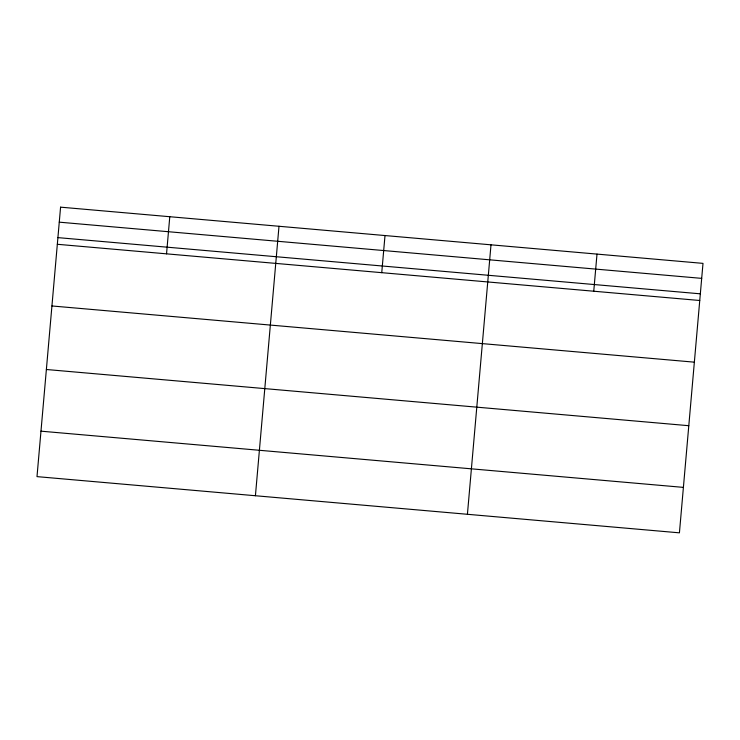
<?xml version="1.0" encoding="UTF-8"?>
<svg xmlns="http://www.w3.org/2000/svg" width="740" height="740" viewBox="0 0 740 740"><rect width="100%" height="100%" fill="white"/><g stroke="black" fill="none" stroke-linecap="round" stroke-linejoin="round"><path stroke-width="1.11" d="M166.537 253.839L169.784 216.718M255.42 495.735L278.999 226.274M381.748 272.671L385.004 235.551M467.421 514.282L490.999 244.829M593.748 291.218L597.004 254.097M59.265 222.167L701.687 278.37M57.914 237.623L700.336 293.826M57.331 244.283L699.753 300.496M51.93 305.962L694.361 362.165M46.37 369.5L688.801 425.704M40.977 431.17L683.399 487.382M60.578 207.163L37 476.625L679.422 532.837L703 263.375L60.578 207.163"/></g></svg>
